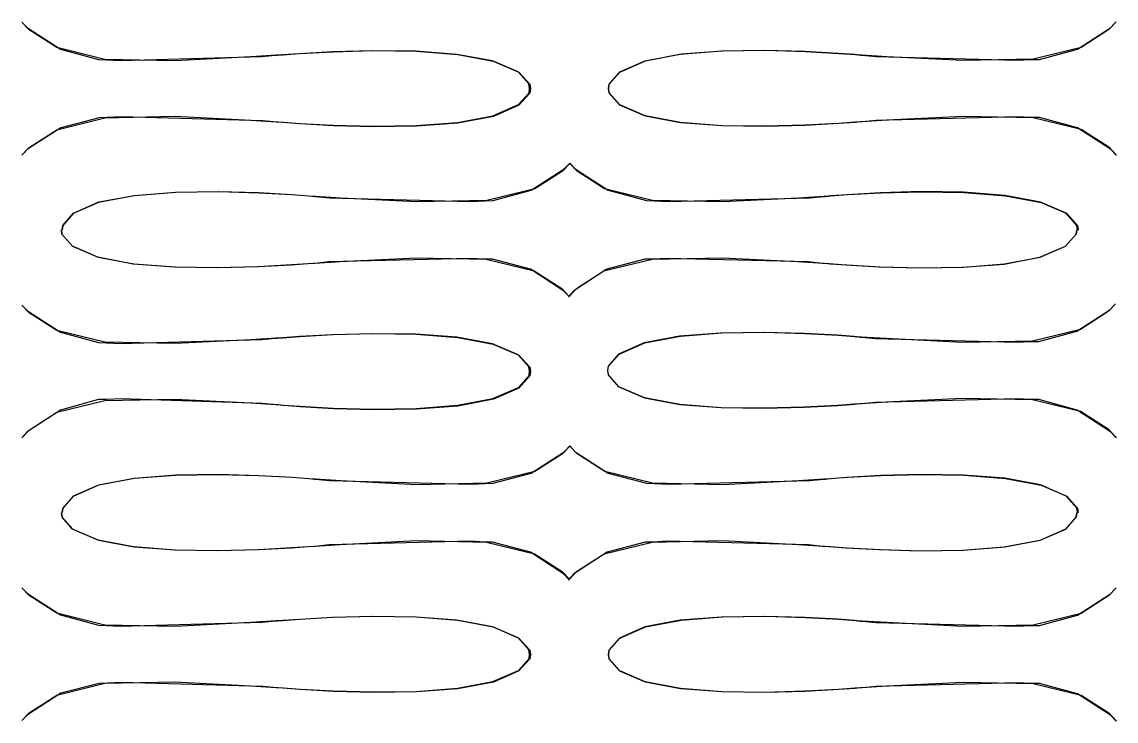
# Model space of a CAD drawing. Extents: x -8.7 to 71.7, y -3.2 to 84.
# Drawn here: x -8.68 to 7.39, y 31.08 to 41.35 of the extents above; entities that cross this region are included whole.
import ezdxf

# ---------------------------------------------------------------- set-up
doc = ezdxf.new("R2010")
doc.units = 0
doc.layers.get('0').update_dxf_attribs({"linetype": 'CONTINUOUS'})

msp = doc.modelspace()

# ---------------------------------------------------------------- linework, layer by layer
at = {"color": 1}
for p, q in [((-8.57278, 41.2337), (-8.6789, 41.3466)), ((-8.6789, 41.3466), (-8.59758, 41.2612)), ((7.39179, 41.3494), (7.28567, 41.2365)), ((7.31051, 41.2641), (7.39179, 41.3494)), ((-8.59758, 41.2612), (-8.11389, 40.9469)), ((-8.16762, 40.9734), (-8.57278, 41.2337)), ((6.82544, 40.9483), (7.31051, 41.2641)), ((7.28567, 41.2365), (6.87917, 40.9744)), ((-7.46206, 40.7995), (-8.16762, 40.9734)), ((-8.11389, 40.9469), (-7.55579, 40.797)), ((-7.23057, 40.7843), (-5.15525, 40.8397)), ((-5.31647, 40.8354), (-6.43269, 40.779)), ((-4.94439, 40.8587), (-5.31647, 40.8354)), ((-5.15525, 40.8397), (-4.94714, 40.8587)), ((-4.94714, 40.8587), (-4.92926, 40.8587)), ((-4.92647, 40.8587), (-4.94439, 40.8587)), ((-4.92926, 40.8587), (-4.84794, 40.8672)), ((-4.84657, 40.8658), (-4.92647, 40.8587)), ((-4.84794, 40.8672), (-4.60128, 40.8852)), ((-4.60266, 40.8824), (-4.84657, 40.8658)), ((-4.11484, 40.9085), (-4.60266, 40.8824)), ((-4.60128, 40.8852), (-4.11067, 40.9113)), ((-3.52502, 40.925), (-4.11484, 40.9085)), ((-4.11067, 40.9113), (-3.51813, 40.9279)), ((-2.89526, 40.918), (-3.52502, 40.925)), ((-3.51813, 40.9279), (-2.88699, 40.918)), ((-2.28892, 40.8725), (-2.89526, 40.918)), ((-2.88699, 40.918), (-2.2779, 40.87)), ((-1.76527, 40.7762), (-2.28892, 40.8725)), ((-2.2779, 40.87), (-1.75562, 40.7719)), ((0.990808, 40.8725), (0.469911, 40.7748)), ((0.480935, 40.779), (1.00321, 40.8781)), ((1.59714, 40.9208), (0.990808, 40.8725)), ((1.00321, 40.8781), (1.61093, 40.9236)), ((2.22829, 40.9303), (1.59714, 40.9208)), ((1.61093, 40.9236), (2.24069, 40.9332)), ((2.81947, 40.9141), (2.22829, 40.9303)), ((2.24069, 40.9332), (2.83049, 40.9152)), ((3.31005, 40.8877), (2.81947, 40.9141)), ((2.83049, 40.9152), (3.31832, 40.8877)), ((3.55533, 40.87), (3.31005, 40.8877)), ((3.31832, 40.8877), (3.56224, 40.87)), ((3.63802, 40.8615), (3.55533, 40.87)), ((3.56224, 40.87), (3.64352, 40.8615)), ((3.65594, 40.8615), (3.63802, 40.8615)), ((3.64352, 40.8615), (3.66145, 40.8615)), ((4.02664, 40.8383), (3.65594, 40.8615)), ((3.66145, 40.8615), (3.86814, 40.8421)), ((3.86814, 40.8421), (5.94071, 40.7871)), ((5.14421, 40.7818), (4.02664, 40.8383)), ((6.87917, 40.9744), (6.17499, 40.8023)), ((6.26593, 40.7995), (6.82544, 40.9483)), ((-7.55579, 40.797), (-7.43726, 40.7928)), ((-6.43269, 40.779), (-7.46206, 40.7995)), ((-7.43726, 40.7928), (-7.23057, 40.7843)), ((-1.39044, 40.615), (-1.76527, 40.7762)), ((-1.75562, 40.7719), (-1.37942, 40.6093)), ((0.469911, 40.7748), (0.096463, 40.6121)), ((0.104731, 40.6135), (0.480935, 40.779)), ((6.17499, 40.8023), (5.14421, 40.7818)), ((5.94071, 40.7871), (6.14881, 40.7956)), ((6.14881, 40.7956), (6.26593, 40.7995)), ((-1.23197, 40.4386), (-1.39044, 40.615)), ((-1.37942, 40.6093), (-1.22094, 40.4343)), ((0.096463, 40.6121), (-0.057878, 40.4372)), ((-0.052366, 40.4357), (0.104731, 40.6135)), ((-1.22232, 40.3722), (-1.23197, 40.4386)), ((-1.23059, 40.3091), (-1.22232, 40.3722)), ((-1.22094, 40.4343), (-1.21129, 40.3698)), ((-1.21129, 40.3698), (-1.22094, 40.3049)), ((-0.057878, 40.4372), (-0.066146, 40.3722)), ((-0.066146, 40.3722), (-0.057878, 40.3077)), ((-0.060634, 40.3698), (-0.052366, 40.4357)), ((-0.052366, 40.3063), (-0.060634, 40.3698)), ((-1.38631, 40.1341), (-1.23059, 40.3091)), ((-1.22094, 40.3049), (-1.37942, 40.1271)), ((-0.057878, 40.3077), (0.099219, 40.1313)), ((0.100597, 40.1313), (-0.052366, 40.3063)), ((-1.75975, 39.9715), (-1.38631, 40.1341)), ((-1.37942, 40.1271), (-1.75424, 39.9616)), ((0.099219, 40.1313), (0.474045, 39.9701)), ((0.474045, 39.9687), (0.100597, 40.1313)), ((-8.16762, 39.7648), (-7.46206, 39.9397)), ((-7.54338, 39.9426), (-8.10701, 39.7951)), ((-7.42488, 39.944), (-7.54338, 39.9426)), ((-7.46206, 39.9397), (-6.43269, 39.9644)), ((-7.21815, 39.9535), (-7.42488, 39.944)), ((-5.14145, 39.8985), (-7.21815, 39.9535)), ((-6.43269, 39.9644), (-5.31647, 39.908)), ((-5.31647, 39.908), (-4.94439, 39.8833)), ((-4.93476, 39.8776), (-5.14145, 39.8985)), ((-4.94439, 39.8833), (-4.92647, 39.8833)), ((-4.91546, 39.8776), (-4.93476, 39.8776)), ((-4.92647, 39.8833), (-4.84519, 39.8762)), ((-4.83552, 39.8709), (-4.91546, 39.8776)), ((-4.84519, 39.8762), (-4.59853, 39.8582)), ((-4.59161, 39.853), (-4.83552, 39.8709)), ((-4.59853, 39.8582), (-4.10792, 39.8321)), ((-2.88699, 39.8268), (-2.28065, 39.8734)), ((-2.2779, 39.8639), (-2.88423, 39.817)), ((-2.28065, 39.8734), (-1.75975, 39.9715)), ((-1.75424, 39.9616), (-2.2779, 39.8639)), ((0.474045, 39.9701), (0.996322, 39.8734)), ((0.994943, 39.8709), (0.474045, 39.9687)), ((1.60128, 39.824), (0.994943, 39.8709)), ((0.996322, 39.8734), (1.60404, 39.8279)), ((2.8236, 39.8378), (3.31281, 39.8639)), ((3.31418, 39.8558), (2.8236, 39.8293)), ((3.31281, 39.8639), (3.55671, 39.8805)), ((3.56087, 39.8734), (3.31418, 39.8558)), ((3.55671, 39.8805), (3.63802, 39.8861)), ((3.64352, 39.8805), (3.56087, 39.8734)), ((3.63802, 39.8861), (3.65594, 39.8861)), ((3.66145, 39.8805), (3.64352, 39.8805)), ((3.65594, 39.8861), (4.02664, 39.9108)), ((3.86814, 39.9009), (3.66145, 39.8805)), ((5.94071, 39.9563), (3.86814, 39.9009)), ((4.02664, 39.9108), (5.14421, 39.9673)), ((5.14421, 39.9673), (6.17499, 39.9464)), ((6.14881, 39.9464), (5.94071, 39.9563)), ((6.26593, 39.944), (6.14881, 39.9464)), ((6.17499, 39.9464), (6.87917, 39.7743)), ((6.82544, 39.7951), (6.26593, 39.944)), ((-8.10701, 39.7951), (-8.59758, 39.4808)), ((-8.57278, 39.5069), (-8.16762, 39.7648)), ((-4.10379, 39.8254), (-4.59161, 39.853)), ((-4.10792, 39.8321), (-3.51675, 39.817)), ((-3.514, 39.8089), (-4.10379, 39.8254)), ((-3.51675, 39.817), (-2.88699, 39.8268)), ((-2.88423, 39.817), (-3.514, 39.8089)), ((2.23104, 39.8141), (1.60128, 39.824)), ((1.60404, 39.8279), (2.2338, 39.8212)), ((2.8236, 39.8293), (2.23104, 39.8141)), ((2.2338, 39.8212), (2.8236, 39.8378)), ((7.31051, 39.4794), (6.82544, 39.7951)), ((6.87917, 39.7743), (7.2843, 39.5139)), ((-8.6789, 39.394), (-8.57278, 39.5069)), ((-8.59758, 39.4808), (-8.6789, 39.394)), ((7.2843, 39.5139), (7.39179, 39.3996)), ((7.39179, 39.394), (7.31051, 39.4794)), ((7.39179, 39.3996), (7.39179, 39.394)), ((-0.629765, 39.2712), (-0.737249, 39.1583)), ((-0.713825, 39.1915), (-0.63252, 39.2769)), ((-0.63252, 39.2769), (-0.552595, 39.1915)), ((-0.525032, 39.1583), (-0.629765, 39.2712)), ((-1.19889, 38.8772), (-0.713825, 39.1915)), ((-0.737249, 39.1583), (-1.14377, 38.898)), ((-0.552595, 39.1915), (-0.066146, 38.8772)), ((-0.119889, 38.898), (-0.525032, 39.1583)), ((-1.14377, 38.898), (-1.84933, 38.7269)), ((0.584288, 38.7269), (-0.119889, 38.898)), ((-7.03076, 38.796), (-7.55167, 38.698)), ((-7.5475, 38.705), (-7.02525, 38.8027)), ((-6.4244, 38.8426), (-7.03076, 38.796)), ((-7.02525, 38.8027), (-6.41752, 38.8497)), ((-5.79328, 38.8525), (-6.4244, 38.8426)), ((-6.41752, 38.8497), (-5.78778, 38.8578)), ((-5.2021, 38.8373), (-5.79328, 38.8525)), ((-5.78778, 38.8578), (-5.19797, 38.8415)), ((-4.71152, 38.8098), (-5.2021, 38.8373)), ((-5.19797, 38.8415), (-4.70877, 38.8137)), ((-4.46624, 38.7918), (-4.71152, 38.8098)), ((-4.70877, 38.8137), (-4.46486, 38.7946)), ((-4.38355, 38.7847), (-4.46624, 38.7918)), ((-4.46486, 38.7946), (-4.38355, 38.7876)), ((-4.38355, 38.7876), (-4.36563, 38.7876)), ((-4.36563, 38.7847), (-4.38355, 38.7847)), ((-4.36563, 38.7876), (-4.15893, 38.7685)), ((-3.99493, 38.7615), (-4.36563, 38.7847)), ((-4.15893, 38.7685), (-2.08359, 38.7145)), ((-2.87872, 38.7064), (-3.99493, 38.7615)), ((-1.75838, 38.7269), (-1.19889, 38.8772)), ((-0.066146, 38.8772), (0.493339, 38.7269)), ((0.818554, 38.7145), (2.89112, 38.7685)), ((2.72852, 38.7615), (1.61368, 38.7064)), ((3.10058, 38.7847), (2.72852, 38.7615)), ((2.89112, 38.7685), (3.09783, 38.7876)), ((3.09783, 38.7876), (3.11712, 38.7876)), ((3.11988, 38.7847), (3.10058, 38.7847)), ((3.11712, 38.7876), (3.19843, 38.7946)), ((3.1998, 38.7932), (3.11988, 38.7847)), ((3.19843, 38.7946), (3.4451, 38.8126)), ((3.44372, 38.8112), (3.1998, 38.7932)), ((3.93291, 38.8401), (3.44372, 38.8112)), ((3.4451, 38.8126), (3.93569, 38.8401)), ((4.52272, 38.8567), (3.93291, 38.8401)), ((3.93569, 38.8401), (4.52822, 38.8553)), ((5.15112, 38.8482), (4.52272, 38.8567)), ((4.52822, 38.8553), (5.15938, 38.8454)), ((5.75881, 38.8013), (5.15112, 38.8482)), ((5.15938, 38.8454), (5.76711, 38.7974)), ((6.2811, 38.7036), (5.75881, 38.8013)), ((5.76711, 38.7974), (6.29073, 38.6994)), ((-7.55167, 38.698), (-7.92508, 38.5353)), ((-7.92233, 38.5396), (-7.5475, 38.705)), ((-1.84933, 38.7269), (-2.87872, 38.7064)), ((-2.08359, 38.7145), (-1.87551, 38.7244)), ((-1.87551, 38.7244), (-1.75838, 38.7269)), ((0.493339, 38.7269), (0.611851, 38.7244)), ((1.61368, 38.7064), (0.584288, 38.7269)), ((0.611851, 38.7244), (0.818554, 38.7145)), ((6.65593, 38.5396), (6.2811, 38.7036)), ((6.29073, 38.6994), (6.66694, 38.5367)), ((-8.07942, 38.3618), (-7.92233, 38.5396)), ((-7.92508, 38.5353), (-8.07942, 38.3603)), ((6.8144, 38.3618), (6.65593, 38.5396)), ((6.66694, 38.5367), (6.82406, 38.3603)), ((-8.09046, 38.2323), (-8.09872, 38.2958)), ((-8.09872, 38.2958), (-8.09046, 38.2309)), ((-8.08771, 38.2958), (-8.07942, 38.3618)), ((-8.07942, 38.3603), (-8.08771, 38.2958)), ((6.81302, 38.2958), (6.80339, 38.2309)), ((6.80477, 38.2323), (6.81302, 38.2958)), ((6.82406, 38.2958), (6.8144, 38.3618)), ((6.82406, 38.3603), (6.83369, 38.2958)), ((6.83369, 38.2958), (6.82406, 38.2958)), ((-7.93612, 38.0559), (-8.09046, 38.2323)), ((-8.09046, 38.2309), (-7.93337, 38.0545)), ((6.80339, 38.2309), (6.64489, 38.0531)), ((6.64905, 38.0573), (6.80477, 38.2323)), ((-7.56405, 37.8933), (-7.93612, 38.0559)), ((-7.93337, 38.0545), (-7.55855, 37.8933)), ((6.64489, 38.0531), (6.26869, 37.8876)), ((6.2756, 37.8947), (6.64905, 38.0573)), ((-7.04314, 37.7941), (-7.56405, 37.8933)), ((-7.55855, 37.8933), (-7.03626, 37.797)), ((-6.43544, 37.7458), (-7.04314, 37.7941)), ((-7.03626, 37.797), (-6.42856, 37.7515)), ((-4.72253, 37.779), (-5.2131, 37.7529)), ((-5.20898, 37.7596), (-4.71978, 37.7857)), ((-4.47724, 37.797), (-4.72253, 37.779)), ((-4.71978, 37.7857), (-4.47587, 37.8023)), ((-4.39455, 37.8037), (-4.47724, 37.797)), ((-4.47587, 37.8023), (-4.39455, 37.8065)), ((-4.39455, 37.8065), (-4.37667, 37.8065)), ((-4.37667, 37.8037), (-4.39455, 37.8037)), ((-4.37667, 37.8065), (-4.00597, 37.8298)), ((-4.16994, 37.8245), (-4.37667, 37.8037)), ((-2.09462, 37.8767), (-4.16994, 37.8245)), ((-4.00597, 37.8298), (-2.88837, 37.8866)), ((-2.88837, 37.8866), (-1.85897, 37.8658)), ((-1.88654, 37.8672), (-2.09462, 37.8767)), ((-1.7694, 37.8643), (-1.88654, 37.8672)), ((-1.85897, 37.8658), (-1.1548, 37.6936)), ((-1.21129, 37.7169), (-1.7694, 37.8643)), ((-0.129536, 37.6936), (0.576019, 37.8658)), ((0.47129, 37.8643), (-0.086817, 37.7169)), ((0.589802, 37.8672), (0.47129, 37.8643)), ((0.576019, 37.8658), (1.60404, 37.8866)), ((0.796505, 37.8767), (0.589802, 37.8672)), ((2.87045, 37.8245), (0.796505, 37.8767)), ((1.60404, 37.8866), (2.71887, 37.8312)), ((2.71887, 37.8312), (3.09094, 37.8065)), ((3.07716, 37.8037), (2.87045, 37.8245)), ((3.09507, 37.8037), (3.07716, 37.8037)), ((3.09094, 37.8065), (3.10885, 37.8065)), ((3.17638, 37.797), (3.09507, 37.8037)), ((3.10885, 37.8065), (3.19016, 37.7994)), ((3.42305, 37.779), (3.17638, 37.797)), ((3.19016, 37.7994), (3.43683, 37.7832)), ((3.91365, 37.75), (3.42305, 37.779)), ((3.43683, 37.7832), (3.9274, 37.7553)), ((5.74643, 37.7885), (5.13733, 37.7416)), ((5.14837, 37.75), (5.75469, 37.797)), ((6.26869, 37.8876), (5.74643, 37.7885)), ((5.75469, 37.797), (6.2756, 37.8947)), ((-5.80566, 37.7377), (-6.43544, 37.7458)), ((-6.42856, 37.7515), (-5.79878, 37.743)), ((-5.2131, 37.7529), (-5.80566, 37.7377)), ((-5.79878, 37.743), (-5.20898, 37.7596)), ((-0.724849, 37.4026), (-1.21129, 37.7169)), ((-1.1548, 37.6936), (-0.748273, 37.4329)), ((-0.086817, 37.7169), (-0.571885, 37.4026)), ((-0.534681, 37.4329), (-0.129536, 37.6936)), ((4.50617, 37.7335), (3.91365, 37.75)), ((3.9274, 37.7553), (4.51859, 37.7402)), ((5.13733, 37.7416), (4.50617, 37.7335)), ((4.51859, 37.7402), (5.14837, 37.75)), ((-0.748273, 37.4329), (-0.640789, 37.3186)), ((-0.643544, 37.3172), (-0.724849, 37.4026)), ((-0.571885, 37.4026), (-0.653189, 37.3172)), ((-0.653189, 37.3172), (-0.643544, 37.3172)), ((-0.640789, 37.3186), (-0.534681, 37.4329)), ((-8.57278, 37.0787), (-8.6789, 37.192)), ((-8.6789, 37.192), (-8.59758, 37.108)), ((7.38216, 37.2085), (7.27467, 37.0953)), ((7.30084, 37.1228), (7.38216, 37.2085)), ((-8.59758, 37.108), (-8.11389, 36.7937)), ((-8.16762, 36.8184), (-8.57278, 37.0787)), ((6.8144, 36.8088), (7.30084, 37.1228)), ((7.27467, 37.0953), (6.86954, 36.8349)), ((-7.46206, 36.6462), (-8.16762, 36.8184)), ((6.86954, 36.8349), (6.16398, 36.6614)), ((6.25493, 36.6586), (6.8144, 36.8088)), ((-8.11389, 36.7937), (-7.55579, 36.6434)), ((-7.55579, 36.6434), (-7.43726, 36.6391)), ((-6.43269, 36.6254), (-7.46206, 36.6462)), ((-7.23057, 36.6296), (-5.15525, 36.6847)), ((-5.31647, 36.6818), (-6.43269, 36.6254)), ((-4.94439, 36.7055), (-5.31647, 36.6818)), ((-5.15525, 36.6847), (-4.94714, 36.7055)), ((-4.94714, 36.7055), (-4.92926, 36.7055)), ((-4.92647, 36.7055), (-4.94439, 36.7055)), ((-4.92926, 36.7055), (-4.84794, 36.7122)), ((-4.84657, 36.7122), (-4.92647, 36.7055)), ((-4.84794, 36.7122), (-4.60128, 36.7316)), ((-4.60266, 36.7288), (-4.84657, 36.7122)), ((-4.11484, 36.7552), (-4.60266, 36.7288)), ((-4.60128, 36.7316), (-4.11067, 36.7577)), ((-3.52502, 36.7714), (-4.11484, 36.7552)), ((-4.11067, 36.7577), (-3.51813, 36.7728)), ((-2.89526, 36.7647), (-3.52502, 36.7714)), ((-3.51813, 36.7728), (-2.88699, 36.7633)), ((-2.28892, 36.7192), (-2.89526, 36.7647)), ((-2.88699, 36.7633), (-2.2779, 36.7164)), ((-1.76527, 36.6229), (-2.28892, 36.7192)), ((-2.2779, 36.7164), (-1.75562, 36.6187)), ((0.979784, 36.733), (0.458886, 36.6353)), ((0.469911, 36.6377), (0.993567, 36.7372)), ((1.58612, 36.7799), (0.979784, 36.733)), ((0.993567, 36.7372), (1.5999, 36.7841)), ((2.21726, 36.7894), (1.58612, 36.7799)), ((1.5999, 36.7841), (2.22966, 36.7923)), ((2.80844, 36.7743), (2.21726, 36.7894)), ((2.22966, 36.7923), (2.81947, 36.7757)), ((3.29902, 36.7482), (2.80844, 36.7743)), ((2.81947, 36.7757), (3.30729, 36.7482)), ((3.54432, 36.7288), (3.29902, 36.7482)), ((3.30729, 36.7482), (3.5512, 36.7288)), ((3.62701, 36.7221), (3.54432, 36.7288)), ((3.5512, 36.7288), (3.63252, 36.7221)), ((3.64628, 36.7221), (3.62701, 36.7221)), ((3.63252, 36.7221), (3.65181, 36.7221)), ((4.01697, 36.6984), (3.64628, 36.7221)), ((3.65181, 36.7221), (3.85713, 36.7012)), ((3.85713, 36.7012), (5.9297, 36.6462)), ((5.13457, 36.6406), (4.01697, 36.6984)), ((6.16398, 36.6614), (5.13457, 36.6406)), ((5.9297, 36.6462), (6.13777, 36.6557)), ((6.13777, 36.6557), (6.25493, 36.6586)), ((-7.43726, 36.6391), (-7.23057, 36.6296)), ((-1.39044, 36.4613), (-1.76527, 36.6229)), ((-1.75562, 36.6187), (-1.37942, 36.4561)), ((0.458886, 36.6353), (0.085439, 36.4726)), ((0.095085, 36.4726), (0.469911, 36.6377)), ((-1.23197, 36.285), (-1.39044, 36.4613)), ((-1.37942, 36.4561), (-1.22094, 36.2811)), ((0.085439, 36.4726), (-0.068902, 36.2962)), ((-0.06339, 36.2948), (0.095085, 36.4726)), ((-1.22232, 36.219), (-1.23197, 36.285)), ((-1.23059, 36.1555), (-1.22232, 36.219)), ((-1.22094, 36.2811), (-1.21129, 36.2162)), ((-1.21129, 36.2162), (-1.22094, 36.1516)), ((-0.068902, 36.2962), (-0.07717, 36.2313)), ((-0.07717, 36.2313), (-0.068902, 36.1668)), ((-0.071658, 36.2285), (-0.06339, 36.2948)), ((-0.06339, 36.1654), (-0.071658, 36.2285)), ((-0.068902, 36.1668), (0.088194, 35.9904)), ((0.089572, 35.9904), (-0.06339, 36.1654)), ((-1.38631, 35.9805), (-1.23059, 36.1555)), ((-1.22094, 36.1516), (-1.37942, 35.9738)), ((-1.75975, 35.8179), (-1.38631, 35.9805)), ((-1.37942, 35.9738), (-1.75424, 35.8084)), ((0.088194, 35.9904), (0.463021, 35.8292)), ((0.463021, 35.8278), (0.089572, 35.9904)), ((-8.16762, 35.6168), (-7.46206, 35.7904)), ((-7.55304, 35.8027), (-8.11251, 35.6485)), ((-7.43451, 35.8055), (-7.55304, 35.8027)), ((-7.46206, 35.7904), (-6.43269, 35.8112)), ((-7.22644, 35.814), (-7.43451, 35.8055)), ((-5.14283, 35.7463), (-7.22644, 35.814)), ((-6.43269, 35.8112), (-5.31647, 35.7547)), ((-5.31647, 35.7547), (-4.94439, 35.7297)), ((-4.93476, 35.7244), (-5.14283, 35.7463)), ((-4.94439, 35.7297), (-4.92647, 35.7297)), ((-4.91546, 35.7244), (-4.93476, 35.7244)), ((-4.92647, 35.7297), (-4.84519, 35.723)), ((-4.83552, 35.7173), (-4.91546, 35.7244)), ((-4.84519, 35.723), (-4.59853, 35.705)), ((-4.59161, 35.6993), (-4.83552, 35.7173)), ((-4.59853, 35.705), (-4.10792, 35.6789)), ((-4.10379, 35.6704), (-4.59161, 35.6993)), ((-4.10792, 35.6789), (-3.51675, 35.6623)), ((-2.88699, 35.6718), (-2.28065, 35.7202)), ((-2.2779, 35.7092), (-2.88423, 35.6623)), ((-2.28065, 35.7202), (-1.75975, 35.8179)), ((-1.75424, 35.8084), (-2.2779, 35.7092)), ((0.463021, 35.8292), (0.985298, 35.7325)), ((0.983918, 35.7297), (0.463021, 35.8278)), ((1.59026, 35.6828), (0.983918, 35.7297)), ((0.985298, 35.7325), (1.59301, 35.687)), ((2.22002, 35.6732), (1.59026, 35.6828)), ((1.59301, 35.687), (2.22278, 35.6803)), ((2.81258, 35.6884), (2.22002, 35.6732)), ((2.22278, 35.6803), (2.81258, 35.6969)), ((2.81258, 35.6969), (3.30178, 35.723)), ((3.30316, 35.7145), (2.81258, 35.6884)), ((3.30178, 35.723), (3.5457, 35.7396)), ((3.54983, 35.7325), (3.30316, 35.7145)), ((3.5457, 35.7396), (3.62701, 35.7449)), ((3.63252, 35.7396), (3.54983, 35.7325)), ((3.62701, 35.7449), (3.64628, 35.7449)), ((3.65181, 35.7396), (3.63252, 35.7396)), ((3.64628, 35.7449), (4.01697, 35.7699)), ((3.85713, 35.76), (3.65181, 35.7396)), ((5.9297, 35.8151), (3.85713, 35.76)), ((4.01697, 35.7699), (5.13457, 35.8263)), ((5.13457, 35.8263), (6.16398, 35.8055)), ((6.13777, 35.8055), (5.9297, 35.8151)), ((6.2563, 35.8027), (6.13777, 35.8055)), ((6.16398, 35.8055), (6.86954, 35.6334)), ((6.82128, 35.65), (6.2563, 35.8027)), ((-8.11251, 35.6485), (-8.59896, 35.3289)), ((-8.57278, 35.3564), (-8.16762, 35.6168)), ((-3.514, 35.6538), (-4.10379, 35.6704)), ((-3.51675, 35.6623), (-2.88699, 35.6718)), ((-2.88423, 35.6623), (-3.514, 35.6538)), ((7.31051, 35.33), (6.82128, 35.65)), ((6.86954, 35.6334), (7.27467, 35.373)), ((-8.6789, 35.2419), (-8.57278, 35.3564)), ((7.27467, 35.373), (7.38216, 35.2585)), ((-8.59896, 35.3289), (-8.6789, 35.2419)), ((7.39179, 35.2419), (7.31051, 35.33)), ((7.38216, 35.2585), (7.39179, 35.2419)), ((-1.20027, 34.7252), (-0.713825, 35.038)), ((-0.629765, 35.1207), (-0.737249, 35.0077)), ((-0.713825, 35.038), (-0.63252, 35.1234)), ((-0.63252, 35.1234), (-0.551215, 35.038)), ((-0.523656, 35.0077), (-0.629765, 35.1207)), ((-0.551215, 35.038), (-0.066146, 34.7252)), ((-0.737249, 35.0077), (-1.14377, 34.7472)), ((-0.118511, 34.7472), (-0.523656, 35.0077)), ((-1.14377, 34.7472), (-1.84933, 34.575)), ((-1.75838, 34.5764), (-1.20027, 34.7252)), ((0.584288, 34.575), (-0.118511, 34.7472)), ((-0.066146, 34.7252), (0.493339, 34.5764)), ((-7.92233, 34.3876), (-7.5475, 34.5529)), ((-7.03076, 34.6439), (-7.55167, 34.546)), ((-7.5475, 34.5529), (-7.02525, 34.6522)), ((-6.4244, 34.6907), (-7.03076, 34.6439)), ((-7.02525, 34.6522), (-6.41752, 34.699)), ((-5.79328, 34.7004), (-6.4244, 34.6907)), ((-6.41752, 34.699), (-5.78778, 34.7073)), ((-5.2021, 34.6852), (-5.79328, 34.7004)), ((-5.78778, 34.7073), (-5.19797, 34.6907)), ((-4.71152, 34.659), (-5.2021, 34.6852)), ((-5.19797, 34.6907), (-4.70877, 34.6632)), ((-4.46624, 34.6411), (-4.71152, 34.659)), ((-4.70877, 34.6632), (-4.46486, 34.6439)), ((-4.38355, 34.6342), (-4.46624, 34.6411)), ((-4.46486, 34.6439), (-4.38355, 34.637)), ((-4.38355, 34.637), (-4.36563, 34.637)), ((-4.36563, 34.6342), (-4.38355, 34.6342)), ((-4.36563, 34.637), (-4.15893, 34.6163)), ((-3.99493, 34.6108), (-4.36563, 34.6342)), ((-4.15893, 34.6163), (-2.08359, 34.5626)), ((-2.87872, 34.5543), (-3.99493, 34.6108)), ((-1.84933, 34.575), (-2.87872, 34.5543)), ((-2.08359, 34.5626), (-1.87551, 34.5722)), ((-1.87551, 34.5722), (-1.75838, 34.5764)), ((0.493339, 34.5764), (0.611851, 34.5722)), ((1.61368, 34.5543), (0.584288, 34.575)), ((0.611851, 34.5722), (0.818554, 34.5626)), ((0.818554, 34.5626), (2.89112, 34.6163)), ((2.72852, 34.6108), (1.61368, 34.5543)), ((3.10058, 34.6342), (2.72852, 34.6108)), ((2.89112, 34.6163), (3.09783, 34.637)), ((3.09783, 34.637), (3.11712, 34.637)), ((3.11988, 34.6342), (3.10058, 34.6342)), ((3.11712, 34.637), (3.19843, 34.6439)), ((3.1998, 34.6411), (3.11988, 34.6342)), ((3.19843, 34.6439), (3.4451, 34.6632)), ((3.44372, 34.6604), (3.1998, 34.6411)), ((3.93291, 34.688), (3.44372, 34.6604)), ((3.4451, 34.6632), (3.93569, 34.6893)), ((4.52272, 34.7045), (3.93291, 34.688)), ((3.93569, 34.6893), (4.52822, 34.7045)), ((5.15112, 34.6963), (4.52272, 34.7045)), ((4.52822, 34.7045), (5.15938, 34.6949)), ((5.75881, 34.6494), (5.15112, 34.6963)), ((5.15938, 34.6949), (5.76711, 34.6466)), ((6.2811, 34.5515), (5.75881, 34.6494)), ((5.76711, 34.6466), (6.29073, 34.5488)), ((-7.55167, 34.546), (-7.92508, 34.3848)), ((6.65593, 34.3876), (6.2811, 34.5515)), ((6.29073, 34.5488), (6.66694, 34.3848)), ((-8.07942, 34.2098), (-7.92233, 34.3876)), ((-7.92508, 34.3848), (-8.07942, 34.2084)), ((6.8144, 34.2098), (6.65593, 34.3876)), ((6.66694, 34.3848), (6.82406, 34.2084)), ((-8.08771, 34.0789), (-8.09597, 34.1423)), ((-8.09597, 34.1423), (-8.08771, 34.0775)), ((-8.08771, 34.1437), (-8.07942, 34.2098)), ((-8.07942, 34.2084), (-8.08771, 34.1437)), ((-7.93337, 33.9025), (-8.08771, 34.0789)), ((-8.08771, 34.0775), (-7.93062, 33.9011)), ((6.80614, 34.0775), (6.64767, 33.8998)), ((6.6518, 33.9025), (6.80752, 34.0789)), ((6.81577, 34.1423), (6.80614, 34.0775)), ((6.80752, 34.0789), (6.81577, 34.1423)), ((6.82406, 34.1437), (6.8144, 34.2098)), ((6.82406, 34.2084), (6.83369, 34.1437)), ((6.83369, 34.1437), (6.82406, 34.1437)), ((-7.55992, 33.7385), (-7.93337, 33.9025)), ((-7.93062, 33.9011), (-7.55579, 33.7385)), ((6.64767, 33.8998), (6.27144, 33.7344)), ((6.27835, 33.7399), (6.6518, 33.9025)), ((-7.03901, 33.6407), (-7.55992, 33.7385)), ((-7.55579, 33.7385), (-7.03351, 33.6421)), ((-6.43269, 33.5925), (-7.03901, 33.6407)), ((-7.03351, 33.6421), (-6.42578, 33.5966)), ((-5.80154, 33.5828), (-6.43269, 33.5925)), ((-6.42578, 33.5966), (-5.79603, 33.5883)), ((-5.21035, 33.598), (-5.80154, 33.5828)), ((-5.79603, 33.5883), (-5.20622, 33.6048)), ((-4.71978, 33.6241), (-5.21035, 33.598)), ((-5.20622, 33.6048), (-4.71703, 33.631)), ((-4.47449, 33.6421), (-4.71978, 33.6241)), ((-4.71703, 33.631), (-4.47312, 33.6476)), ((-4.3918, 33.6489), (-4.47449, 33.6421)), ((-4.47312, 33.6476), (-4.3918, 33.6517)), ((-4.3918, 33.6517), (-4.37388, 33.6517)), ((-4.37388, 33.6489), (-4.3918, 33.6489)), ((-4.37388, 33.6517), (-4.00322, 33.6765)), ((-4.16719, 33.6696), (-4.37388, 33.6489)), ((-2.09186, 33.7234), (-4.16719, 33.6696)), ((-4.00322, 33.6765), (-2.88561, 33.733)), ((-2.88561, 33.733), (-1.85622, 33.7123)), ((-1.88378, 33.7123), (-2.09186, 33.7234)), ((-1.76664, 33.711), (-1.88378, 33.7123)), ((-1.85622, 33.7123), (-1.15204, 33.5401)), ((-1.20716, 33.5621), (-1.76664, 33.711)), ((-0.12678, 33.5401), (0.577398, 33.7123)), ((0.474045, 33.711), (-0.085439, 33.5621)), ((0.592557, 33.7123), (0.474045, 33.711)), ((0.577398, 33.7123), (1.60679, 33.733)), ((0.799264, 33.7234), (0.592557, 33.7123)), ((2.87321, 33.6696), (0.799264, 33.7234)), ((1.60679, 33.733), (2.72025, 33.6765)), ((2.72025, 33.6765), (3.09232, 33.6517)), ((3.07992, 33.6489), (2.87321, 33.6696)), ((3.09783, 33.6489), (3.07992, 33.6489)), ((3.09232, 33.6517), (3.11161, 33.6517)), ((3.17913, 33.6421), (3.09783, 33.6489)), ((3.11161, 33.6517), (3.19291, 33.6448)), ((3.4258, 33.6241), (3.17913, 33.6421)), ((3.19291, 33.6448), (3.43958, 33.6269)), ((3.9164, 33.5966), (3.4258, 33.6241)), ((3.43958, 33.6269), (3.93016, 33.6007)), ((4.50896, 33.58), (3.9164, 33.5966)), ((3.93016, 33.6007), (4.52134, 33.5855)), ((5.14008, 33.5883), (4.50896, 33.58)), ((4.52134, 33.5855), (5.15112, 33.5952)), ((5.74918, 33.6352), (5.14008, 33.5883)), ((5.15112, 33.5952), (5.75744, 33.6421)), ((6.27144, 33.7344), (5.74918, 33.6352)), ((5.75744, 33.6421), (6.27835, 33.7399)), ((-0.722094, 33.2466), (-1.20716, 33.5621)), ((-1.15204, 33.5401), (-0.745518, 33.2796)), ((-0.085439, 33.5621), (-0.570509, 33.2466)), ((-0.531922, 33.2796), (-0.12678, 33.5401)), ((-0.745518, 33.2796), (-0.63803, 33.1652)), ((-0.63803, 33.1652), (-0.531922, 33.2796)), ((-0.640789, 33.1597), (-0.722094, 33.2466)), ((-0.570509, 33.2466), (-0.650434, 33.1597)), ((-0.650434, 33.1597), (-0.640789, 33.1597)), ((-8.57278, 32.9282), (-8.6789, 33.0412)), ((-8.6789, 33.0412), (-8.59758, 32.9558)), ((-8.59758, 32.9558), (-8.11389, 32.6416)), ((6.82544, 32.6388), (7.31051, 32.953)), ((7.39179, 33.0384), (7.28567, 32.9255)), ((7.31051, 32.953), (7.39179, 33.0384)), ((-8.16762, 32.6678), (-8.57278, 32.9282)), ((7.28567, 32.9255), (6.87917, 32.665)), ((-7.46206, 32.4941), (-8.16762, 32.6678)), ((-8.11389, 32.6416), (-7.55579, 32.4928)), ((6.87917, 32.665), (6.17499, 32.4914)), ((6.26593, 32.4886), (6.82544, 32.6388)), ((-7.55579, 32.4928), (-7.43726, 32.4886)), ((-6.43269, 32.4735), (-7.46206, 32.4941)), ((-7.43726, 32.4886), (-7.23057, 32.479)), ((-7.23057, 32.479), (-5.15525, 32.5341)), ((-5.31647, 32.5313), (-6.43269, 32.4735)), ((-4.94439, 32.5548), (-5.31647, 32.5313)), ((-5.15525, 32.5341), (-4.94714, 32.5548)), ((-4.94714, 32.5548), (-4.92926, 32.5548)), ((-4.92647, 32.5548), (-4.94439, 32.5548)), ((-4.92926, 32.5548), (-4.84794, 32.5617)), ((-4.84657, 32.5603), (-4.92647, 32.5548)), ((-4.84794, 32.5617), (-4.60128, 32.581)), ((-4.60266, 32.5768), (-4.84657, 32.5603)), ((-4.11484, 32.603), (-4.60266, 32.5768)), ((-4.60128, 32.581), (-4.11067, 32.6071)), ((-3.52502, 32.6195), (-4.11484, 32.603)), ((-4.11067, 32.6071), (-3.51813, 32.6223)), ((-2.89526, 32.6113), (-3.52502, 32.6195)), ((-3.51813, 32.6223), (-2.88699, 32.6126)), ((-2.28892, 32.5658), (-2.89526, 32.6113)), ((-2.88699, 32.6126), (-2.2779, 32.5644)), ((-1.76527, 32.4693), (-2.28892, 32.5658)), ((-2.2779, 32.5644), (-1.75562, 32.4666)), ((-1.39044, 32.3067), (-1.76527, 32.4693)), ((-1.75562, 32.4666), (-1.37942, 32.3026)), ((0.469911, 32.4652), (0.096463, 32.3026)), ((0.104731, 32.3026), (0.480935, 32.468)), ((0.990808, 32.563), (0.469911, 32.4652)), ((0.480935, 32.468), (1.00321, 32.5672)), ((1.59714, 32.6099), (0.990808, 32.563)), ((1.00321, 32.5672), (1.61093, 32.614)), ((2.22829, 32.6195), (1.59714, 32.6099)), ((1.61093, 32.614), (2.24069, 32.6223)), ((2.81947, 32.6044), (2.22829, 32.6195)), ((2.24069, 32.6223), (2.83049, 32.6058)), ((3.31005, 32.5782), (2.81947, 32.6044)), ((2.83049, 32.6058), (3.31832, 32.5782)), ((3.55533, 32.5589), (3.31005, 32.5782)), ((3.31832, 32.5782), (3.56224, 32.5589)), ((3.63802, 32.552), (3.55533, 32.5589)), ((3.56224, 32.5589), (3.64352, 32.552)), ((3.65594, 32.552), (3.63802, 32.552)), ((3.64352, 32.552), (3.66145, 32.552)), ((4.02664, 32.5286), (3.65594, 32.552)), ((3.66145, 32.552), (3.86814, 32.5313)), ((3.86814, 32.5313), (5.94071, 32.4762)), ((5.14421, 32.4707), (4.02664, 32.5286)), ((6.17499, 32.4914), (5.14421, 32.4707)), ((5.94071, 32.4762), (6.14881, 32.4859)), ((6.14881, 32.4859), (6.26593, 32.4886)), ((-1.23197, 32.1303), (-1.39044, 32.3067)), ((-1.37942, 32.3026), (-1.22094, 32.1262)), ((0.096463, 32.3026), (-0.057878, 32.1262)), ((-0.052366, 32.1248), (0.104731, 32.3026)), ((-1.38631, 31.8258), (-1.23059, 32.0008)), ((-1.22094, 31.9967), (-1.37942, 31.8203)), ((-1.22232, 32.0642), (-1.23197, 32.1303)), ((-1.23059, 32.0008), (-1.22232, 32.0642)), ((-1.22094, 32.1262), (-1.21129, 32.0614)), ((-1.21129, 32.0614), (-1.22094, 31.9967)), ((-0.057878, 32.1262), (-0.066146, 32.0614)), ((-0.066146, 32.0614), (-0.057878, 31.9967)), ((-0.060634, 32.0587), (-0.052366, 32.1248)), ((-0.052366, 31.9953), (-0.060634, 32.0587)), ((-0.057878, 31.9967), (0.099219, 31.8203)), ((0.100597, 31.8203), (-0.052366, 31.9953)), ((-1.75975, 31.6646), (-1.38631, 31.8258)), ((-1.37942, 31.8203), (-1.75424, 31.6563)), ((0.099219, 31.8203), (0.474045, 31.6591)), ((0.474045, 31.6577), (0.100597, 31.8203)), ((-2.28065, 31.5667), (-1.75975, 31.6646)), ((-8.16762, 31.4661), (-7.46206, 31.6384)), ((-7.54338, 31.637), (-8.10701, 31.4909)), ((-7.42488, 31.6384), (-7.54338, 31.637)), ((-7.46206, 31.6384), (-6.43269, 31.6591)), ((-7.21815, 31.648), (-7.42488, 31.6384)), ((-5.14145, 31.5929), (-7.21815, 31.648)), ((-6.43269, 31.6591), (-5.31647, 31.6025)), ((-5.31647, 31.6025), (-4.94439, 31.5777)), ((-4.93476, 31.5722), (-5.14145, 31.5929)), ((-4.94439, 31.5777), (-4.92647, 31.5777)), ((-4.91546, 31.5722), (-4.93476, 31.5722)), ((-4.92647, 31.5777), (-4.84519, 31.5709)), ((-4.83552, 31.5654), (-4.91546, 31.5722)), ((-4.84519, 31.5709), (-4.59853, 31.5529)), ((-4.59161, 31.5474), (-4.83552, 31.5654)), ((-4.59853, 31.5529), (-4.10792, 31.5268)), ((-4.10379, 31.5199), (-4.59161, 31.5474)), ((-4.10792, 31.5268), (-3.51675, 31.5116)), ((-3.514, 31.5033), (-4.10379, 31.5199)), ((-3.51675, 31.5116), (-2.88699, 31.5199)), ((-2.88423, 31.5116), (-3.514, 31.5033)), ((-2.88699, 31.5199), (-2.28065, 31.5667)), ((-2.2779, 31.5584), (-2.88423, 31.5116)), ((-1.75424, 31.6563), (-2.2779, 31.5584)), ((0.474045, 31.6591), (0.996322, 31.5626)), ((0.994943, 31.5598), (0.474045, 31.6577)), ((1.60128, 31.513), (0.994943, 31.5598)), ((0.996322, 31.5626), (1.60404, 31.5171)), ((2.23104, 31.5033), (1.60128, 31.513)), ((1.60404, 31.5171), (2.2338, 31.5102)), ((2.8236, 31.5185), (2.23104, 31.5033)), ((2.2338, 31.5102), (2.8236, 31.5268)), ((2.8236, 31.5268), (3.31281, 31.5529)), ((3.31418, 31.5447), (2.8236, 31.5185)), ((3.31281, 31.5529), (3.55671, 31.5695)), ((3.56087, 31.5626), (3.31418, 31.5447)), ((3.55671, 31.5695), (3.63802, 31.575)), ((3.64352, 31.5695), (3.56087, 31.5626)), ((3.63802, 31.575), (3.65594, 31.575)), ((3.66145, 31.5695), (3.64352, 31.5695)), ((3.65594, 31.575), (4.02664, 31.5998)), ((3.86814, 31.5902), (3.66145, 31.5695)), ((5.94071, 31.6453), (3.86814, 31.5902)), ((4.02664, 31.5998), (5.14421, 31.6563)), ((5.14421, 31.6563), (6.17499, 31.6356)), ((6.14881, 31.6356), (5.94071, 31.6453)), ((6.26593, 31.6329), (6.14881, 31.6356)), ((6.17499, 31.6356), (6.87917, 31.4634)), ((6.82544, 31.484), (6.26593, 31.6329)), ((-8.10701, 31.4909), (-8.59758, 31.1767)), ((-8.57278, 31.2057), (-8.16762, 31.4661)), ((7.31051, 31.1685), (6.82544, 31.484)), ((6.87917, 31.4634), (7.2843, 31.2029)), ((-8.6789, 31.0913), (-8.57278, 31.2057)), ((7.2843, 31.2029), (7.39179, 31.0885)), ((-8.59758, 31.1767), (-8.6789, 31.0913)), ((7.39179, 31.083), (7.31051, 31.1685)), ((7.39179, 31.0885), (7.39179, 31.083))]:
    msp.add_line(p, q, dxfattribs=at)

doc.saveas('drawing.dxf')
